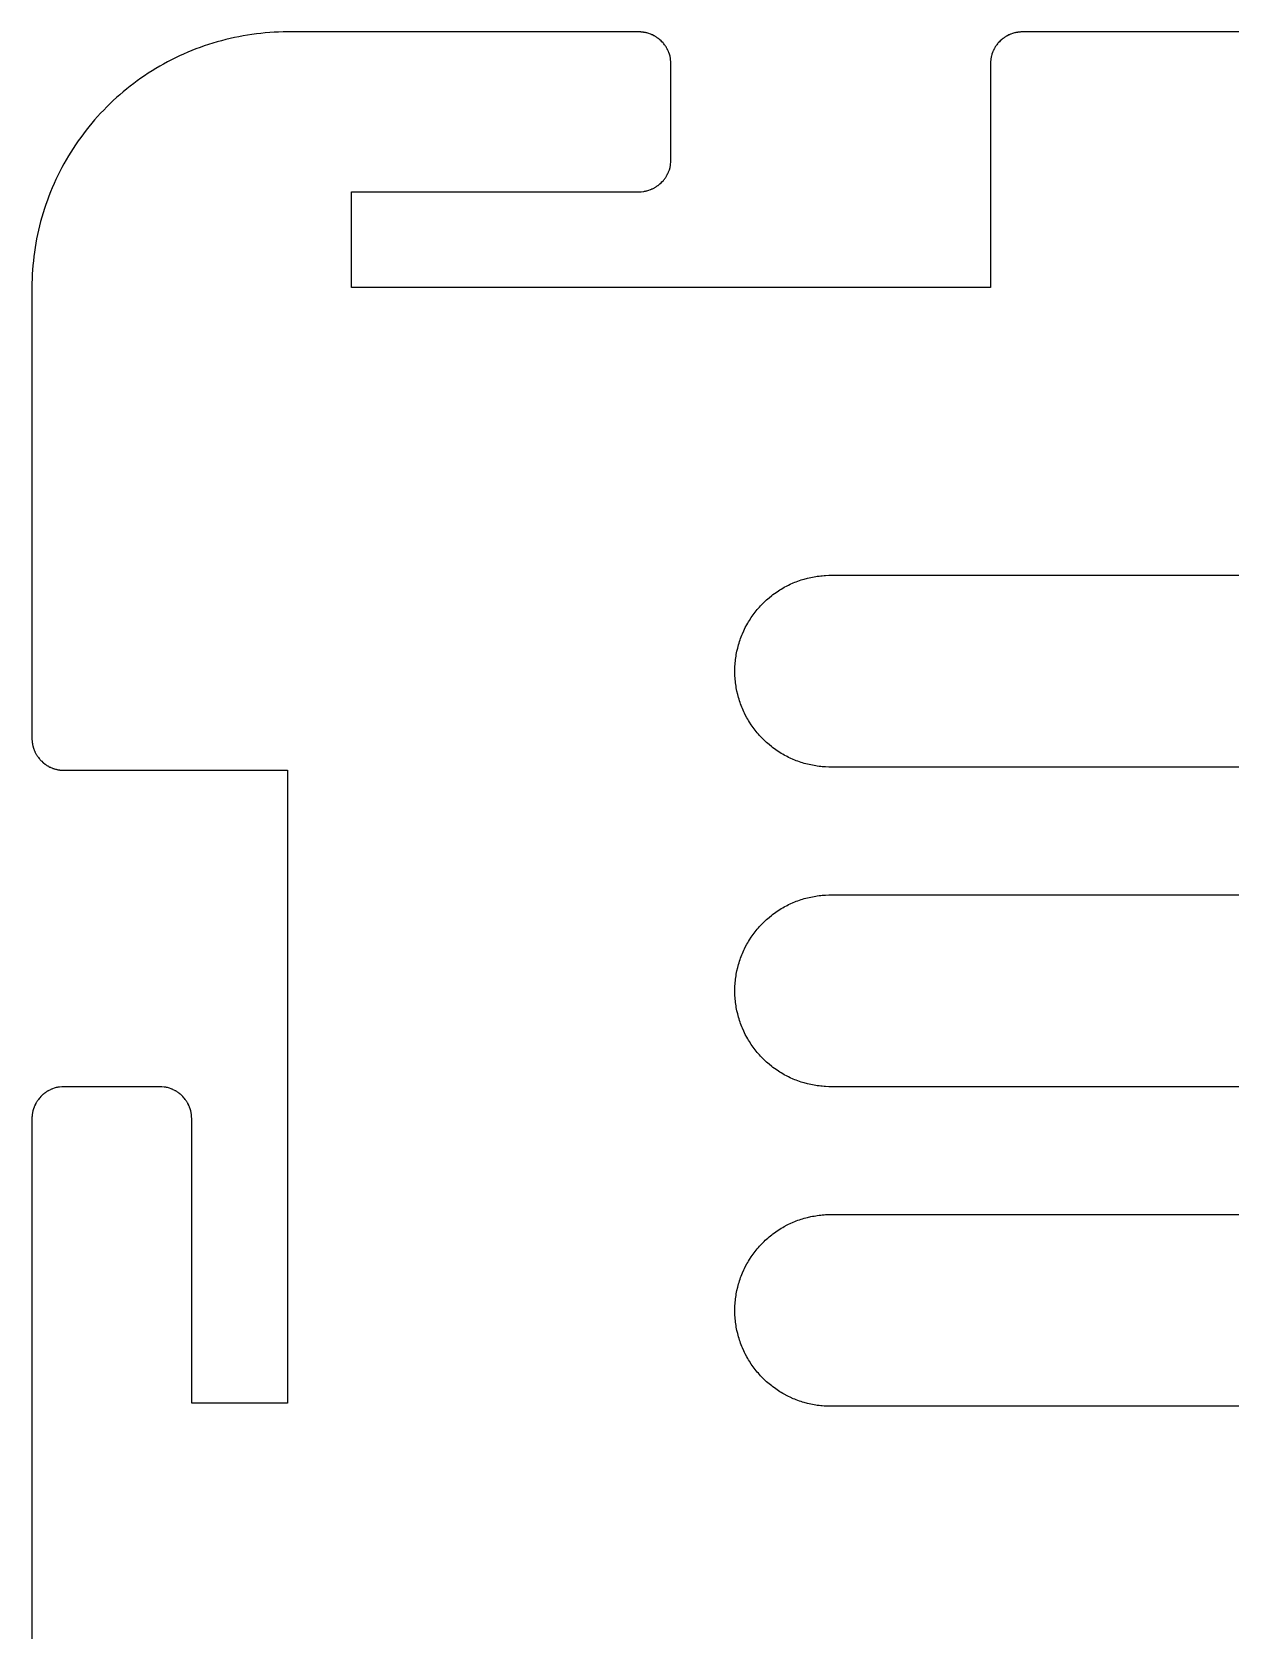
# Model space of a CAD drawing. Header units: metres. Extents: x 0 to 150, y 0 to 100.
# Drawn here: x 0 to 37.5, y 50 to 100 of the extents above; entities that cross this region are included whole.
import ezdxf

# ---------------------------------------------------------------- set-up
doc = ezdxf.new("R2010")
doc.units = ezdxf.units.M

msp = doc.modelspace()

# ---------------------------------------------------------------- linework, layer by layer
for p, q in [((8, 100), (7.86035, 99.999)), ((19.0176, 100), (8, 100)), ((19.0352, 99.999), (19.0176, 100)), ((30.9824, 100), (30.9648, 99.999)), ((130.177, 100), (30.9824, 100)), ((5.26367, 99.5176), (5.13281, 99.4688)), ((5.39551, 99.5645), (5.26367, 99.5176)), ((5.52832, 99.6084), (5.39551, 99.5645)), ((5.66113, 99.6504), (5.52832, 99.6084)), ((5.79492, 99.6904), (5.66113, 99.6504)), ((5.92969, 99.7275), (5.79492, 99.6904)), ((6.06445, 99.7627), (5.92969, 99.7275)), ((6.2002, 99.7949), (6.06445, 99.7627)), ((6.33691, 99.8252), (6.2002, 99.7949)), ((6.47363, 99.8525), (6.33691, 99.8252)), ((6.61035, 99.8789), (6.47363, 99.8525)), ((6.74805, 99.9014), (6.61035, 99.8789)), ((6.88672, 99.9219), (6.74805, 99.9014)), ((7.02539, 99.9404), (6.88672, 99.9219)), ((7.16406, 99.9561), (7.02539, 99.9404)), ((7.30273, 99.9697), (7.16406, 99.9561)), ((7.44238, 99.9805), (7.30273, 99.9697)), ((7.58105, 99.9893), (7.44238, 99.9805)), ((7.7207, 99.9951), (7.58105, 99.9893)), ((7.86035, 99.999), (7.7207, 99.9951)), ((19.0527, 99.999), (19.0352, 99.999)), ((19.0693, 99.998), (19.0527, 99.999)), ((19.1396, 99.9902), (19.0693, 99.998)), ((19.1562, 99.9873), (19.1396, 99.9902)), ((19.1738, 99.9844), (19.1562, 99.9873)), ((19.1904, 99.9814), (19.1738, 99.9844)), ((19.208, 99.9785), (19.1904, 99.9814)), ((19.2246, 99.9746), (19.208, 99.9785)), ((19.2422, 99.9707), (19.2246, 99.9746)), ((19.3086, 99.9512), (19.2422, 99.9707)), ((19.3584, 99.9336), (19.3086, 99.9512)), ((19.375, 99.9268), (19.3584, 99.9336)), ((19.3906, 99.9209), (19.375, 99.9268)), ((19.4062, 99.9131), (19.3906, 99.9209)), ((19.4229, 99.9062), (19.4062, 99.9131)), ((19.4697, 99.8828), (19.4229, 99.9062)), ((19.4844, 99.875), (19.4697, 99.8828)), ((19.5, 99.8662), (19.4844, 99.875)), ((19.5146, 99.8574), (19.5, 99.8662)), ((19.5303, 99.8477), (19.5146, 99.8574)), ((19.5449, 99.8389), (19.5303, 99.8477)), ((19.5596, 99.8291), (19.5449, 99.8389)), ((19.5732, 99.8193), (19.5596, 99.8291)), ((19.5879, 99.8086), (19.5732, 99.8193)), ((19.6016, 99.7988), (19.5879, 99.8086)), ((19.6289, 99.7773), (19.6016, 99.7988)), ((19.6426, 99.7656), (19.6289, 99.7773)), ((19.6562, 99.7549), (19.6426, 99.7656)), ((19.6943, 99.7197), (19.6562, 99.7549)), ((19.7197, 99.6943), (19.6943, 99.7197)), ((19.7549, 99.6562), (19.7197, 99.6943)), ((19.7656, 99.6426), (19.7549, 99.6562)), ((19.7773, 99.6289), (19.7656, 99.6426)), ((19.7988, 99.6016), (19.7773, 99.6289)), ((19.8086, 99.5879), (19.7988, 99.6016)), ((19.8193, 99.5732), (19.8086, 99.5879)), ((19.8291, 99.5596), (19.8193, 99.5732)), ((19.8389, 99.5449), (19.8291, 99.5596)), ((19.8477, 99.5303), (19.8389, 99.5449)), ((19.8574, 99.5146), (19.8477, 99.5303)), ((19.8662, 99.5), (19.8574, 99.5146)), ((19.875, 99.4844), (19.8662, 99.5)), ((30.1338, 99.5), (30.125, 99.4844)), ((30.1426, 99.5146), (30.1338, 99.5)), ((30.1523, 99.5303), (30.1426, 99.5146)), ((30.1611, 99.5449), (30.1523, 99.5303)), ((30.1709, 99.5596), (30.1611, 99.5449)), ((30.1807, 99.5732), (30.1709, 99.5596)), ((30.1914, 99.5879), (30.1807, 99.5732)), ((30.2012, 99.6016), (30.1914, 99.5879)), ((30.2227, 99.6289), (30.2012, 99.6016)), ((30.2344, 99.6426), (30.2227, 99.6289)), ((30.2451, 99.6562), (30.2344, 99.6426)), ((30.2803, 99.6943), (30.2451, 99.6562)), ((30.3057, 99.7197), (30.2803, 99.6943)), ((30.3438, 99.7549), (30.3057, 99.7197)), ((30.3574, 99.7656), (30.3438, 99.7549)), ((30.3711, 99.7773), (30.3574, 99.7656)), ((30.3984, 99.7988), (30.3711, 99.7773)), ((30.4121, 99.8086), (30.3984, 99.7988)), ((30.4268, 99.8193), (30.4121, 99.8086)), ((30.4404, 99.8291), (30.4268, 99.8193)), ((30.4551, 99.8389), (30.4404, 99.8291)), ((30.4697, 99.8477), (30.4551, 99.8389)), ((30.4854, 99.8574), (30.4697, 99.8477)), ((30.5, 99.8662), (30.4854, 99.8574)), ((30.5156, 99.875), (30.5, 99.8662)), ((30.5303, 99.8828), (30.5156, 99.875)), ((30.5771, 99.9062), (30.5303, 99.8828)), ((30.5938, 99.9131), (30.5771, 99.9062)), ((30.6094, 99.9209), (30.5938, 99.9131)), ((30.625, 99.9268), (30.6094, 99.9209)), ((30.6416, 99.9336), (30.625, 99.9268)), ((30.6914, 99.9512), (30.6416, 99.9336)), ((30.7578, 99.9707), (30.6914, 99.9512)), ((30.7754, 99.9746), (30.7578, 99.9707)), ((30.792, 99.9785), (30.7754, 99.9746)), ((30.8096, 99.9814), (30.792, 99.9785)), ((30.8262, 99.9844), (30.8096, 99.9814)), ((30.8438, 99.9873), (30.8262, 99.9844)), ((30.8604, 99.9902), (30.8438, 99.9873)), ((30.9307, 99.998), (30.8604, 99.9902)), ((30.9473, 99.999), (30.9307, 99.998)), ((30.9648, 99.999), (30.9473, 99.999)), ((4.24414, 99.0635), (4.12109, 98.9971)), ((4.36816, 99.1279), (4.24414, 99.0635)), ((4.49316, 99.1904), (4.36816, 99.1279)), ((4.61914, 99.25), (4.49316, 99.1904)), ((4.74609, 99.3086), (4.61914, 99.25)), ((4.87402, 99.3643), (4.74609, 99.3086)), ((5.00293, 99.417), (4.87402, 99.3643)), ((5.13281, 99.4688), (5.00293, 99.417)), ((19.8828, 99.4697), (19.875, 99.4844)), ((19.9062, 99.4229), (19.8828, 99.4697)), ((19.9131, 99.4062), (19.9062, 99.4229)), ((19.9209, 99.3906), (19.9131, 99.4062)), ((19.9268, 99.375), (19.9209, 99.3906)), ((19.9336, 99.3584), (19.9268, 99.375)), ((19.9512, 99.3086), (19.9336, 99.3584)), ((19.9707, 99.2422), (19.9512, 99.3086)), ((19.9746, 99.2246), (19.9707, 99.2422)), ((19.9785, 99.208), (19.9746, 99.2246)), ((19.9814, 99.1904), (19.9785, 99.208)), ((19.9844, 99.1738), (19.9814, 99.1904)), ((19.9873, 99.1562), (19.9844, 99.1738)), ((19.9902, 99.1396), (19.9873, 99.1562)), ((19.998, 99.0693), (19.9902, 99.1396)), ((19.999, 99.0527), (19.998, 99.0693)), ((19.999, 99.0352), (19.999, 99.0527)), ((20, 99.0176), (19.999, 99.0352)), ((20, 95.9824), (20, 99.0176)), ((30.001, 99.0352), (30, 99.0176)), ((30, 99.0176), (30, 92)), ((30.002, 99.0693), (30.001, 99.0527)), ((30.001, 99.0527), (30.001, 99.0352)), ((30.0098, 99.1396), (30.002, 99.0693)), ((30.0127, 99.1562), (30.0098, 99.1396)), ((30.0156, 99.1738), (30.0127, 99.1562)), ((30.0186, 99.1904), (30.0156, 99.1738)), ((30.0215, 99.208), (30.0186, 99.1904)), ((30.0254, 99.2246), (30.0215, 99.208)), ((30.0293, 99.2422), (30.0254, 99.2246)), ((30.0488, 99.3086), (30.0293, 99.2422)), ((30.0664, 99.3584), (30.0488, 99.3086)), ((30.0732, 99.375), (30.0664, 99.3584)), ((30.0791, 99.3906), (30.0732, 99.375)), ((30.0869, 99.4062), (30.0791, 99.3906)), ((30.0938, 99.4229), (30.0869, 99.4062)), ((30.1172, 99.4697), (30.0938, 99.4229)), ((30.125, 99.4844), (30.1172, 99.4697)), ((3.41113, 98.5527), (3.29785, 98.4717)), ((3.52637, 98.6318), (3.41113, 98.5527)), ((3.64258, 98.709), (3.52637, 98.6318)), ((3.76074, 98.7842), (3.64258, 98.709)), ((3.87988, 98.8574), (3.76074, 98.7842)), ((4, 98.9277), (3.87988, 98.8574)), ((4.12109, 98.9971), (4, 98.9277)), ((2.75195, 98.0381), (2.64648, 97.9453)), ((2.85742, 98.1279), (2.75195, 98.0381)), ((2.96582, 98.2168), (2.85742, 98.1279)), ((3.0752, 98.3037), (2.96582, 98.2168)), ((3.18555, 98.3887), (3.0752, 98.3037)), ((3.29785, 98.4717), (3.18555, 98.3887)), ((2.24512, 97.5576), (2.14941, 97.4561)), ((2.34277, 97.6572), (2.24512, 97.5576)), ((2.44238, 97.7549), (2.34277, 97.6572)), ((2.54395, 97.8506), (2.44238, 97.7549)), ((2.64648, 97.9453), (2.54395, 97.8506)), ((1.7832, 97.0342), (1.69629, 96.9248)), ((1.87207, 97.1426), (1.7832, 97.0342)), ((1.96191, 97.248), (1.87207, 97.1426)), ((2.05469, 97.3535), (1.96191, 97.248)), ((2.14941, 97.4561), (2.05469, 97.3535)), ((1.44727, 96.5889), (1.36816, 96.4736)), ((1.52832, 96.7021), (1.44727, 96.5889)), ((1.61133, 96.8145), (1.52832, 96.7021)), ((1.69629, 96.9248), (1.61133, 96.8145)), ((1.07227, 96), (1.00293, 95.8789)), ((1.14258, 96.1201), (1.07227, 96)), ((1.21582, 96.2393), (1.14258, 96.1201)), ((1.29102, 96.3574), (1.21582, 96.2393)), ((1.36816, 96.4736), (1.29102, 96.3574)), ((0.80957, 95.5068), (0.75, 95.3809)), ((0.87207, 95.6318), (0.80957, 95.5068)), ((0.936523, 95.7559), (0.87207, 95.6318)), ((1.00293, 95.8789), (0.936523, 95.7559)), ((19.8574, 95.4854), (19.8662, 95.5)), ((19.8662, 95.5), (19.875, 95.5156)), ((19.875, 95.5156), (19.8828, 95.5303)), ((19.8828, 95.5303), (19.9062, 95.5771)), ((19.9062, 95.5771), (19.9131, 95.5938)), ((19.9131, 95.5938), (19.9209, 95.6094)), ((19.9209, 95.6094), (19.9268, 95.625)), ((19.9268, 95.625), (19.9336, 95.6416)), ((19.9336, 95.6416), (19.9512, 95.6914)), ((19.9512, 95.6914), (19.9707, 95.7578)), ((19.9707, 95.7578), (19.9746, 95.7754)), ((19.9746, 95.7754), (19.9785, 95.792)), ((19.9785, 95.792), (19.9814, 95.8096)), ((19.9814, 95.8096), (19.9844, 95.8262)), ((19.9844, 95.8262), (19.9873, 95.8438)), ((19.9873, 95.8438), (19.9902, 95.8604)), ((19.9902, 95.8604), (19.998, 95.9307)), ((19.998, 95.9307), (19.999, 95.9473)), ((19.999, 95.9648), (20, 95.9824)), ((19.999, 95.9473), (19.999, 95.9648)), ((0.635742, 95.126), (0.583008, 94.9971)), ((0.691406, 95.2539), (0.635742, 95.126)), ((0.75, 95.3809), (0.691406, 95.2539)), ((10, 92), (10, 95)), ((10, 95), (19.0176, 95)), ((19.0176, 95), (19.0352, 95.001)), ((19.0352, 95.001), (19.0527, 95.001)), ((19.0527, 95.001), (19.0693, 95.002)), ((19.0693, 95.002), (19.1396, 95.0098)), ((19.1396, 95.0098), (19.1562, 95.0127)), ((19.1562, 95.0127), (19.1738, 95.0156)), ((19.1738, 95.0156), (19.1904, 95.0186)), ((19.1904, 95.0186), (19.208, 95.0215)), ((19.208, 95.0215), (19.2246, 95.0254)), ((19.2246, 95.0254), (19.2422, 95.0293)), ((19.2422, 95.0293), (19.3086, 95.0488)), ((19.3086, 95.0488), (19.3584, 95.0664)), ((19.3584, 95.0664), (19.375, 95.0732)), ((19.375, 95.0732), (19.3906, 95.0791)), ((19.3906, 95.0791), (19.4062, 95.0869)), ((19.4062, 95.0869), (19.4229, 95.0938)), ((19.4229, 95.0938), (19.4697, 95.1172)), ((19.4697, 95.1172), (19.4844, 95.125)), ((19.4844, 95.125), (19.5, 95.1338)), ((19.5, 95.1338), (19.5146, 95.1426)), ((19.5146, 95.1426), (19.5303, 95.1523)), ((19.5303, 95.1523), (19.5449, 95.1611)), ((19.5449, 95.1611), (19.5596, 95.1709)), ((19.5596, 95.1709), (19.5732, 95.1807)), ((19.5732, 95.1807), (19.5879, 95.1914)), ((19.5879, 95.1914), (19.6016, 95.2012)), ((19.6016, 95.2012), (19.6289, 95.2227)), ((19.6289, 95.2227), (19.6426, 95.2344)), ((19.6426, 95.2344), (19.6562, 95.2451)), ((19.6562, 95.2451), (19.6943, 95.2803)), ((19.6943, 95.2803), (19.7197, 95.3057)), ((19.7197, 95.3057), (19.7549, 95.3438)), ((19.7549, 95.3438), (19.7656, 95.3574)), ((19.7656, 95.3574), (19.7773, 95.3711)), ((19.7773, 95.3711), (19.7988, 95.3984)), ((19.7988, 95.3984), (19.8086, 95.4121)), ((19.8086, 95.4121), (19.8193, 95.4268)), ((19.8193, 95.4268), (19.8291, 95.4404)), ((19.8291, 95.4404), (19.8389, 95.4551)), ((19.8389, 95.4551), (19.8477, 95.4697)), ((19.8477, 95.4697), (19.8574, 95.4854)), ((0.435547, 94.6045), (0.391602, 94.4717)), ((0.482422, 94.7363), (0.435547, 94.6045)), ((0.53125, 94.8672), (0.482422, 94.7363)), ((0.583008, 94.9971), (0.53125, 94.8672)), ((0.272461, 94.0703), (0.237305, 93.9355)), ((0.30957, 94.2051), (0.272461, 94.0703)), ((0.349609, 94.3389), (0.30957, 94.2051)), ((0.391602, 94.4717), (0.349609, 94.3389)), ((0.147461, 93.5264), (0.121094, 93.3896)), ((0.174805, 93.6631), (0.147461, 93.5264)), ((0.205078, 93.7998), (0.174805, 93.6631)), ((0.237305, 93.9355), (0.205078, 93.7998)), ((0.078125, 93.1133), (0.05957, 92.9746)), ((0.098633, 93.252), (0.078125, 93.1133)), ((0.121094, 93.3896), (0.098633, 93.252)), ((0.019531, 92.5576), (0.010742, 92.4189)), ((0.030273, 92.6973), (0.019531, 92.5576)), ((0.043945, 92.8359), (0.030273, 92.6973)), ((0.05957, 92.9746), (0.043945, 92.8359)), ((0.000977, 92.1396), (0, 92)), ((0, 92), (0, 77.8828)), ((0.004883, 92.2793), (0.000977, 92.1396)), ((0.010742, 92.4189), (0.004883, 92.2793)), ((30, 92), (10, 92)), ((24.8428, 82.9961), (24.9473, 83)), ((24.9473, 83), (50.0527, 83)), ((23.3223, 82.4873), (23.4102, 82.5439)), ((23.4102, 82.5439), (23.4551, 82.5713)), ((23.4551, 82.5713), (23.5, 82.5977)), ((23.5, 82.5977), (23.5459, 82.624)), ((23.5459, 82.624), (23.6377, 82.6729)), ((23.6377, 82.6729), (23.6846, 82.6963)), ((23.6846, 82.6963), (23.7324, 82.7188)), ((23.7324, 82.7188), (23.8281, 82.7617)), ((23.8281, 82.7617), (23.876, 82.7812)), ((23.876, 82.7812), (23.9248, 82.8008)), ((23.9248, 82.8008), (23.9736, 82.8193)), ((23.9736, 82.8193), (24.0234, 82.8369)), ((24.0234, 82.8369), (24.0732, 82.8535)), ((24.0732, 82.8535), (24.123, 82.8691)), ((24.123, 82.8691), (24.1729, 82.8838)), ((24.1729, 82.8838), (24.2744, 82.9111)), ((24.2744, 82.9111), (24.376, 82.9346)), ((24.376, 82.9346), (24.4277, 82.9453)), ((24.4277, 82.9453), (24.4795, 82.9541)), ((24.4795, 82.9541), (24.5303, 82.9629)), ((24.5303, 82.9629), (24.582, 82.9707)), ((24.582, 82.9707), (24.6348, 82.9775)), ((24.6348, 82.9775), (24.6865, 82.9834)), ((24.6865, 82.9834), (24.7383, 82.9883)), ((24.7383, 82.9883), (24.791, 82.9932)), ((24.791, 82.9932), (24.8428, 82.9961)), ((22.7363, 81.9678), (22.7705, 82.0078)), ((22.7705, 82.0078), (22.8057, 82.0459)), ((22.8057, 82.0459), (22.8418, 82.084)), ((22.8418, 82.084), (22.916, 82.1582)), ((22.916, 82.1582), (22.9541, 82.1943)), ((22.9541, 82.1943), (22.9922, 82.2295)), ((22.9922, 82.2295), (23.0322, 82.2637)), ((23.0322, 82.2637), (23.0713, 82.2979)), ((23.0713, 82.2979), (23.1533, 82.3643)), ((23.1533, 82.3643), (23.1943, 82.3955)), ((23.1943, 82.3955), (23.2363, 82.4268)), ((23.2363, 82.4268), (23.3223, 82.4873)), ((22.376, 81.4541), (22.4023, 81.5)), ((22.4023, 81.5), (22.4287, 81.5449)), ((22.4287, 81.5449), (22.4561, 81.5898)), ((22.4561, 81.5898), (22.5127, 81.6777)), ((22.5127, 81.6777), (22.5732, 81.7637)), ((22.5732, 81.7637), (22.6045, 81.8057)), ((22.6045, 81.8057), (22.6357, 81.8467)), ((22.6357, 81.8467), (22.7021, 81.9287)), ((22.7021, 81.9287), (22.7363, 81.9678)), ((22.1631, 80.9766), (22.1807, 81.0264)), ((22.1807, 81.0264), (22.1992, 81.0752)), ((22.1992, 81.0752), (22.2188, 81.124)), ((22.2188, 81.124), (22.2383, 81.1719)), ((22.2383, 81.1719), (22.2812, 81.2676)), ((22.2812, 81.2676), (22.3037, 81.3154)), ((22.3037, 81.3154), (22.3271, 81.3623)), ((22.3271, 81.3623), (22.376, 81.4541)), ((22.0371, 80.4697), (22.0459, 80.5205)), ((22.0459, 80.5205), (22.0547, 80.5723)), ((22.0547, 80.5723), (22.0654, 80.624)), ((22.0654, 80.624), (22.0889, 80.7256)), ((22.0889, 80.7256), (22.1162, 80.8271)), ((22.1162, 80.8271), (22.1309, 80.877)), ((22.1309, 80.877), (22.1465, 80.9268)), ((22.1465, 80.9268), (22.1631, 80.9766)), ((22, 80.0527), (22.0039, 80.1572)), ((22, 79.9473), (22, 80.0527)), ((22.0039, 80.1572), (22.0068, 80.209)), ((22.0068, 80.209), (22.0117, 80.2617)), ((22.0117, 80.2617), (22.0166, 80.3135)), ((22.0166, 80.3135), (22.0225, 80.3652)), ((22.0225, 80.3652), (22.0293, 80.418)), ((22.0293, 80.418), (22.0371, 80.4697)), ((22.0039, 79.8428), (22, 79.9473)), ((22.0068, 79.791), (22.0039, 79.8428)), ((22.0117, 79.7383), (22.0068, 79.791)), ((22.0166, 79.6865), (22.0117, 79.7383)), ((22.0225, 79.6348), (22.0166, 79.6865)), ((22.0293, 79.582), (22.0225, 79.6348)), ((22.0371, 79.5303), (22.0293, 79.582)), ((22.0459, 79.4795), (22.0371, 79.5303)), ((22.0547, 79.4277), (22.0459, 79.4795)), ((22.0654, 79.376), (22.0547, 79.4277)), ((22.0889, 79.2744), (22.0654, 79.376)), ((22.1162, 79.1729), (22.0889, 79.2744)), ((22.1309, 79.123), (22.1162, 79.1729)), ((22.1465, 79.0732), (22.1309, 79.123)), ((22.1631, 79.0234), (22.1465, 79.0732)), ((22.1807, 78.9736), (22.1631, 79.0234)), ((22.1992, 78.9248), (22.1807, 78.9736)), ((22.2188, 78.876), (22.1992, 78.9248)), ((22.2383, 78.8281), (22.2188, 78.876)), ((22.2812, 78.7324), (22.2383, 78.8281)), ((22.3037, 78.6846), (22.2812, 78.7324)), ((22.3271, 78.6377), (22.3037, 78.6846)), ((22.376, 78.5459), (22.3271, 78.6377)), ((22.4023, 78.5), (22.376, 78.5459)), ((22.4287, 78.4551), (22.4023, 78.5)), ((22.4561, 78.4102), (22.4287, 78.4551)), ((22.5127, 78.3223), (22.4561, 78.4102)), ((22.5732, 78.2363), (22.5127, 78.3223)), ((22.6045, 78.1943), (22.5732, 78.2363)), ((22.6357, 78.1533), (22.6045, 78.1943)), ((22.7021, 78.0713), (22.6357, 78.1533)), ((22.7363, 78.0322), (22.7021, 78.0713)), ((22.7705, 77.9922), (22.7363, 78.0322)), ((0, 77.8828), (0.000977, 77.8652)), ((0.000977, 77.8652), (0.000977, 77.8477)), ((0.000977, 77.8477), (0.001953, 77.8301)), ((0.001953, 77.8301), (0.003906, 77.8125)), ((0.003906, 77.8125), (0.005859, 77.7959)), ((0.005859, 77.7959), (0.009766, 77.7607)), ((0.009766, 77.7607), (0.012695, 77.7432)), ((0.012695, 77.7432), (0.015625, 77.7266)), ((0.015625, 77.7266), (0.018555, 77.709)), ((0.018555, 77.709), (0.021484, 77.6924)), ((0.021484, 77.6924), (0.025391, 77.6748)), ((0.025391, 77.6748), (0.029297, 77.6582)), ((0.029297, 77.6582), (0.03418, 77.6416)), ((0.03418, 77.6416), (0.039062, 77.624)), ((0.039062, 77.624), (0.048828, 77.5908)), ((0.048828, 77.5908), (0.060547, 77.5576)), ((0.060547, 77.5576), (0.066406, 77.542)), ((0.066406, 77.542), (0.073242, 77.5254)), ((0.073242, 77.5254), (0.079102, 77.5088)), ((0.079102, 77.5088), (0.086914, 77.4932)), ((22.8057, 77.9541), (22.7705, 77.9922)), ((22.8418, 77.916), (22.8057, 77.9541)), ((22.916, 77.8418), (22.8418, 77.916)), ((22.9541, 77.8057), (22.916, 77.8418)), ((22.9922, 77.7705), (22.9541, 77.8057)), ((23.0322, 77.7363), (22.9922, 77.7705)), ((23.0713, 77.7021), (23.0322, 77.7363)), ((23.1533, 77.6357), (23.0713, 77.7021)), ((23.1943, 77.6045), (23.1533, 77.6357)), ((23.2363, 77.5732), (23.1943, 77.6045)), ((23.3223, 77.5127), (23.2363, 77.5732)), ((23.4102, 77.4561), (23.3223, 77.5127)), ((0.086914, 77.4932), (0.09375, 77.4775)), ((0.09375, 77.4775), (0.125, 77.415)), ((0.125, 77.415), (0.133789, 77.4004)), ((0.133789, 77.4004), (0.142578, 77.3848)), ((0.142578, 77.3848), (0.152344, 77.3701)), ((0.152344, 77.3701), (0.161133, 77.3555)), ((0.161133, 77.3555), (0.180664, 77.3262)), ((0.180664, 77.3262), (0.191406, 77.3125)), ((0.191406, 77.3125), (0.201172, 77.2979)), ((0.201172, 77.2979), (0.222656, 77.2705)), ((0.222656, 77.2705), (0.234375, 77.2568)), ((0.234375, 77.2568), (0.245117, 77.2441)), ((0.245117, 77.2441), (0.256836, 77.2305)), ((0.256836, 77.2305), (0.280273, 77.2051)), ((0.280273, 77.2051), (0.292969, 77.1934)), ((0.292969, 77.1934), (0.305664, 77.1807)), ((0.305664, 77.1807), (0.34375, 77.1455)), ((0.34375, 77.1455), (0.357422, 77.1338)), ((0.357422, 77.1338), (0.412109, 77.0908)), ((0.412109, 77.0908), (0.426758, 77.0811)), ((0.426758, 77.0811), (0.44043, 77.0713)), ((0.44043, 77.0713), (0.469727, 77.0518)), ((0.469727, 77.0518), (0.485352, 77.043)), ((0.485352, 77.043), (0.5, 77.0342)), ((0.5, 77.0342), (0.515625, 77.0254)), ((0.515625, 77.0254), (0.530273, 77.0166)), ((0.530273, 77.0166), (0.561523, 77.001)), ((0.561523, 77.001), (0.577148, 76.9941)), ((23.4551, 77.4287), (23.4102, 77.4561)), ((23.5, 77.4023), (23.4551, 77.4287)), ((23.5459, 77.376), (23.5, 77.4023)), ((23.6377, 77.3271), (23.5459, 77.376)), ((23.6846, 77.3037), (23.6377, 77.3271)), ((23.7324, 77.2812), (23.6846, 77.3037)), ((23.8281, 77.2383), (23.7324, 77.2812)), ((23.876, 77.2188), (23.8281, 77.2383)), ((23.9248, 77.1992), (23.876, 77.2188)), ((23.9736, 77.1807), (23.9248, 77.1992)), ((24.0234, 77.1631), (23.9736, 77.1807)), ((24.0732, 77.1465), (24.0234, 77.1631)), ((24.123, 77.1309), (24.0732, 77.1465)), ((24.1729, 77.1162), (24.123, 77.1309)), ((24.2744, 77.0889), (24.1729, 77.1162)), ((24.376, 77.0654), (24.2744, 77.0889)), ((24.4277, 77.0547), (24.376, 77.0654)), ((24.4795, 77.0459), (24.4277, 77.0547)), ((24.5303, 77.0371), (24.4795, 77.0459)), ((24.582, 77.0293), (24.5303, 77.0371)), ((24.6348, 77.0225), (24.582, 77.0293)), ((24.6865, 77.0166), (24.6348, 77.0225)), ((24.7383, 77.0117), (24.6865, 77.0166)), ((24.791, 77.0068), (24.7383, 77.0117)), ((24.8428, 77.0039), (24.791, 77.0068)), ((24.9473, 77), (24.8428, 77.0039)), ((50.0527, 77), (24.9473, 77)), ((0.577148, 76.9941), (0.59375, 76.9863)), ((0.59375, 76.9863), (0.625, 76.9727)), ((0.625, 76.9727), (0.641602, 76.9668)), ((0.641602, 76.9668), (0.658203, 76.96)), ((0.658203, 76.96), (0.674805, 76.9541)), ((0.674805, 76.9541), (0.691406, 76.9492)), ((0.691406, 76.9492), (0.708008, 76.9434)), ((0.708008, 76.9434), (0.741211, 76.9336)), ((0.741211, 76.9336), (0.757812, 76.9297)), ((0.757812, 76.9297), (0.775391, 76.9258)), ((0.775391, 76.9258), (0.791992, 76.9219)), ((0.791992, 76.9219), (0.80957, 76.918)), ((0.80957, 76.918), (0.826172, 76.915)), ((0.826172, 76.915), (0.84375, 76.9121)), ((0.84375, 76.9121), (0.860352, 76.9102)), ((0.860352, 76.9102), (0.87793, 76.9072)), ((0.87793, 76.9072), (0.913086, 76.9033)), ((0.913086, 76.9033), (0.930664, 76.9023)), ((0.930664, 76.9023), (0.947266, 76.9014)), ((0.947266, 76.9014), (0.964844, 76.9004)), ((0.964844, 76.9004), (8, 76.9004)), ((8, 76.9004), (8, 57.0996)), ((24.8428, 72.9961), (24.9473, 73)), ((24.9473, 73), (50.0527, 73)), ((23.3223, 72.4873), (23.4102, 72.5439)), ((23.4102, 72.5439), (23.4551, 72.5713)), ((23.4551, 72.5713), (23.5, 72.5977)), ((23.5, 72.5977), (23.5459, 72.624)), ((23.5459, 72.624), (23.6377, 72.6729)), ((23.6377, 72.6729), (23.6846, 72.6963)), ((23.6846, 72.6963), (23.7324, 72.7188)), ((23.7324, 72.7188), (23.8281, 72.7617)), ((23.8281, 72.7617), (23.876, 72.7812)), ((23.876, 72.7812), (23.9248, 72.8008)), ((23.9248, 72.8008), (23.9736, 72.8193)), ((23.9736, 72.8193), (24.0234, 72.8369)), ((24.0234, 72.8369), (24.0732, 72.8535)), ((24.0732, 72.8535), (24.123, 72.8691)), ((24.123, 72.8691), (24.1729, 72.8838)), ((24.1729, 72.8838), (24.2744, 72.9111)), ((24.2744, 72.9111), (24.376, 72.9346)), ((24.376, 72.9346), (24.4277, 72.9453)), ((24.4277, 72.9453), (24.4795, 72.9541)), ((24.4795, 72.9541), (24.5303, 72.9629)), ((24.5303, 72.9629), (24.582, 72.9707)), ((24.582, 72.9707), (24.6348, 72.9775)), ((24.6348, 72.9775), (24.6865, 72.9834)), ((24.6865, 72.9834), (24.7383, 72.9883)), ((24.7383, 72.9883), (24.791, 72.9932)), ((24.791, 72.9932), (24.8428, 72.9961)), ((22.7363, 71.9678), (22.7705, 72.0078)), ((22.7705, 72.0078), (22.8057, 72.0459)), ((22.8057, 72.0459), (22.8418, 72.084)), ((22.8418, 72.084), (22.916, 72.1582)), ((22.916, 72.1582), (22.9541, 72.1943)), ((22.9541, 72.1943), (22.9922, 72.2295)), ((22.9922, 72.2295), (23.0322, 72.2637)), ((23.0322, 72.2637), (23.0713, 72.2979)), ((23.0713, 72.2979), (23.1533, 72.3643)), ((23.1533, 72.3643), (23.1943, 72.3955)), ((23.1943, 72.3955), (23.2363, 72.4268)), ((23.2363, 72.4268), (23.3223, 72.4873)), ((22.376, 71.4541), (22.4023, 71.5)), ((22.4023, 71.5), (22.4287, 71.5449)), ((22.4287, 71.5449), (22.4561, 71.5898)), ((22.4561, 71.5898), (22.5127, 71.6777)), ((22.5127, 71.6777), (22.5732, 71.7637)), ((22.5732, 71.7637), (22.6045, 71.8057)), ((22.6045, 71.8057), (22.6357, 71.8467)), ((22.6357, 71.8467), (22.7021, 71.9287)), ((22.7021, 71.9287), (22.7363, 71.9678)), ((22.1631, 70.9766), (22.1807, 71.0264)), ((22.1807, 71.0264), (22.1992, 71.0752)), ((22.1992, 71.0752), (22.2188, 71.124)), ((22.2188, 71.124), (22.2383, 71.1719)), ((22.2383, 71.1719), (22.2812, 71.2676)), ((22.2812, 71.2676), (22.3037, 71.3154)), ((22.3037, 71.3154), (22.3271, 71.3623)), ((22.3271, 71.3623), (22.376, 71.4541)), ((22.0371, 70.4697), (22.0459, 70.5205)), ((22.0459, 70.5205), (22.0547, 70.5723)), ((22.0547, 70.5723), (22.0654, 70.624)), ((22.0654, 70.624), (22.0889, 70.7256)), ((22.0889, 70.7256), (22.1162, 70.8271)), ((22.1162, 70.8271), (22.1309, 70.877)), ((22.1309, 70.877), (22.1465, 70.9268)), ((22.1465, 70.9268), (22.1631, 70.9766)), ((22, 70.0527), (22.0039, 70.1572)), ((22, 69.9473), (22, 70.0527)), ((22.0039, 70.1572), (22.0068, 70.209)), ((22.0068, 70.209), (22.0117, 70.2617)), ((22.0117, 70.2617), (22.0166, 70.3135)), ((22.0166, 70.3135), (22.0225, 70.3652)), ((22.0225, 70.3652), (22.0293, 70.418)), ((22.0293, 70.418), (22.0371, 70.4697)), ((22.0039, 69.8428), (22, 69.9473)), ((22.0068, 69.791), (22.0039, 69.8428)), ((22.0117, 69.7383), (22.0068, 69.791)), ((22.0166, 69.6865), (22.0117, 69.7383)), ((22.0225, 69.6348), (22.0166, 69.6865)), ((22.0293, 69.582), (22.0225, 69.6348)), ((22.0371, 69.5303), (22.0293, 69.582)), ((22.0459, 69.4795), (22.0371, 69.5303)), ((22.0547, 69.4277), (22.0459, 69.4795)), ((22.0654, 69.376), (22.0547, 69.4277)), ((22.0889, 69.2744), (22.0654, 69.376)), ((22.1162, 69.1729), (22.0889, 69.2744)), ((22.1309, 69.123), (22.1162, 69.1729)), ((22.1465, 69.0732), (22.1309, 69.123)), ((22.1631, 69.0234), (22.1465, 69.0732)), ((22.1807, 68.9736), (22.1631, 69.0234)), ((22.1992, 68.9248), (22.1807, 68.9736)), ((22.2188, 68.876), (22.1992, 68.9248)), ((22.2383, 68.8281), (22.2188, 68.876)), ((22.2812, 68.7324), (22.2383, 68.8281)), ((22.3037, 68.6846), (22.2812, 68.7324)), ((22.3271, 68.6377), (22.3037, 68.6846)), ((22.376, 68.5459), (22.3271, 68.6377)), ((22.4023, 68.5), (22.376, 68.5459)), ((22.4287, 68.4551), (22.4023, 68.5)), ((22.4561, 68.4102), (22.4287, 68.4551)), ((22.5127, 68.3223), (22.4561, 68.4102)), ((22.5732, 68.2363), (22.5127, 68.3223)), ((22.6045, 68.1943), (22.5732, 68.2363)), ((22.6357, 68.1533), (22.6045, 68.1943)), ((22.7021, 68.0713), (22.6357, 68.1533)), ((22.7363, 68.0322), (22.7021, 68.0713)), ((22.7705, 67.9922), (22.7363, 68.0322)), ((22.8057, 67.9541), (22.7705, 67.9922)), ((22.8418, 67.916), (22.8057, 67.9541)), ((22.916, 67.8418), (22.8418, 67.916)), ((22.9541, 67.8057), (22.916, 67.8418)), ((22.9922, 67.7705), (22.9541, 67.8057)), ((23.0322, 67.7363), (22.9922, 67.7705)), ((23.0713, 67.7021), (23.0322, 67.7363)), ((23.1533, 67.6357), (23.0713, 67.7021)), ((23.1943, 67.6045), (23.1533, 67.6357)), ((23.2363, 67.5732), (23.1943, 67.6045)), ((23.3223, 67.5127), (23.2363, 67.5732)), ((23.4102, 67.4561), (23.3223, 67.5127)), ((0.982422, 67), (0.964844, 66.999)), ((4.01758, 67), (0.982422, 67)), ((4.03516, 66.999), (4.01758, 67)), ((23.4551, 67.4287), (23.4102, 67.4561)), ((23.5, 67.4023), (23.4551, 67.4287)), ((23.5459, 67.376), (23.5, 67.4023)), ((23.6377, 67.3271), (23.5459, 67.376)), ((23.6846, 67.3037), (23.6377, 67.3271)), ((23.7324, 67.2812), (23.6846, 67.3037)), ((23.8281, 67.2383), (23.7324, 67.2812)), ((23.876, 67.2188), (23.8281, 67.2383)), ((23.9248, 67.1992), (23.876, 67.2188)), ((23.9736, 67.1807), (23.9248, 67.1992)), ((24.0234, 67.1631), (23.9736, 67.1807)), ((24.0732, 67.1465), (24.0234, 67.1631)), ((24.123, 67.1309), (24.0732, 67.1465)), ((24.1729, 67.1162), (24.123, 67.1309)), ((24.2744, 67.0889), (24.1729, 67.1162)), ((24.376, 67.0654), (24.2744, 67.0889)), ((24.4277, 67.0547), (24.376, 67.0654)), ((24.4795, 67.0459), (24.4277, 67.0547)), ((24.5303, 67.0371), (24.4795, 67.0459)), ((24.582, 67.0293), (24.5303, 67.0371)), ((24.6348, 67.0225), (24.582, 67.0293)), ((24.6865, 67.0166), (24.6348, 67.0225)), ((24.7383, 67.0117), (24.6865, 67.0166)), ((24.791, 67.0068), (24.7383, 67.0117)), ((24.8428, 67.0039), (24.791, 67.0068)), ((24.9473, 67), (24.8428, 67.0039)), ((50.0527, 67), (24.9473, 67)), ((0.133789, 66.5), (0.125, 66.4844)), ((0.142578, 66.5146), (0.133789, 66.5)), ((0.152344, 66.5303), (0.142578, 66.5146)), ((0.161133, 66.5449), (0.152344, 66.5303)), ((0.170898, 66.5596), (0.161133, 66.5449)), ((0.180664, 66.5732), (0.170898, 66.5596)), ((0.191406, 66.5879), (0.180664, 66.5732)), ((0.201172, 66.6016), (0.191406, 66.5879)), ((0.222656, 66.6289), (0.201172, 66.6016)), ((0.234375, 66.6426), (0.222656, 66.6289)), ((0.245117, 66.6562), (0.234375, 66.6426)), ((0.280273, 66.6943), (0.245117, 66.6562)), ((0.305664, 66.7197), (0.280273, 66.6943)), ((0.34375, 66.7549), (0.305664, 66.7197)), ((0.357422, 66.7656), (0.34375, 66.7549)), ((0.371094, 66.7773), (0.357422, 66.7656)), ((0.398438, 66.7988), (0.371094, 66.7773)), ((0.412109, 66.8086), (0.398438, 66.7988)), ((0.426758, 66.8193), (0.412109, 66.8086)), ((0.44043, 66.8291), (0.426758, 66.8193)), ((0.455078, 66.8389), (0.44043, 66.8291)), ((0.469727, 66.8477), (0.455078, 66.8389)), ((0.485352, 66.8574), (0.469727, 66.8477)), ((0.5, 66.8662), (0.485352, 66.8574)), ((0.515625, 66.875), (0.5, 66.8662)), ((0.530273, 66.8828), (0.515625, 66.875)), ((0.577148, 66.9062), (0.530273, 66.8828)), ((0.59375, 66.9131), (0.577148, 66.9062)), ((0.609375, 66.9209), (0.59375, 66.9131)), ((0.625, 66.9268), (0.609375, 66.9209)), ((0.641602, 66.9336), (0.625, 66.9268)), ((0.691406, 66.9512), (0.641602, 66.9336)), ((0.757812, 66.9707), (0.691406, 66.9512)), ((0.775391, 66.9746), (0.757812, 66.9707)), ((0.791992, 66.9785), (0.775391, 66.9746)), ((0.80957, 66.9814), (0.791992, 66.9785)), ((0.826172, 66.9844), (0.80957, 66.9814)), ((0.84375, 66.9873), (0.826172, 66.9844)), ((0.860352, 66.9902), (0.84375, 66.9873)), ((0.930664, 66.998), (0.860352, 66.9902)), ((0.947266, 66.999), (0.930664, 66.998)), ((0.964844, 66.999), (0.947266, 66.999)), ((4.05273, 66.999), (4.03516, 66.999)), ((4.06934, 66.998), (4.05273, 66.999)), ((4.13965, 66.9902), (4.06934, 66.998)), ((4.15625, 66.9873), (4.13965, 66.9902)), ((4.17383, 66.9844), (4.15625, 66.9873)), ((4.19043, 66.9814), (4.17383, 66.9844)), ((4.20801, 66.9785), (4.19043, 66.9814)), ((4.22461, 66.9746), (4.20801, 66.9785)), ((4.24219, 66.9707), (4.22461, 66.9746)), ((4.30859, 66.9512), (4.24219, 66.9707)), ((4.3584, 66.9336), (4.30859, 66.9512)), ((4.375, 66.9268), (4.3584, 66.9336)), ((4.39062, 66.9209), (4.375, 66.9268)), ((4.40625, 66.9131), (4.39062, 66.9209)), ((4.42285, 66.9062), (4.40625, 66.9131)), ((4.46973, 66.8828), (4.42285, 66.9062)), ((4.48438, 66.875), (4.46973, 66.8828)), ((4.5, 66.8662), (4.48438, 66.875)), ((4.51465, 66.8574), (4.5, 66.8662)), ((4.53027, 66.8477), (4.51465, 66.8574)), ((4.54492, 66.8389), (4.53027, 66.8477)), ((4.55957, 66.8291), (4.54492, 66.8389)), ((4.57324, 66.8193), (4.55957, 66.8291)), ((4.58789, 66.8086), (4.57324, 66.8193)), ((4.60156, 66.7988), (4.58789, 66.8086)), ((4.62891, 66.7773), (4.60156, 66.7988)), ((4.64258, 66.7656), (4.62891, 66.7773)), ((4.65625, 66.7549), (4.64258, 66.7656)), ((4.69434, 66.7197), (4.65625, 66.7549)), ((4.71973, 66.6943), (4.69434, 66.7197)), ((4.75488, 66.6562), (4.71973, 66.6943)), ((4.76562, 66.6426), (4.75488, 66.6562)), ((4.77734, 66.6289), (4.76562, 66.6426)), ((4.79883, 66.6016), (4.77734, 66.6289)), ((4.80859, 66.5879), (4.79883, 66.6016)), ((4.81934, 66.5732), (4.80859, 66.5879)), ((4.8291, 66.5596), (4.81934, 66.5732)), ((4.83887, 66.5449), (4.8291, 66.5596)), ((4.84766, 66.5303), (4.83887, 66.5449)), ((4.85742, 66.5146), (4.84766, 66.5303)), ((4.86621, 66.5), (4.85742, 66.5146)), ((4.875, 66.4844), (4.86621, 66.5)), ((0.000977, 66.0352), (0, 66.0176)), ((0, 66.0176), (0, 31.9824)), ((0.001953, 66.0693), (0.000977, 66.0527)), ((0.000977, 66.0527), (0.000977, 66.0352)), ((0.009766, 66.1396), (0.001953, 66.0693)), ((0.012695, 66.1562), (0.009766, 66.1396)), ((0.015625, 66.1738), (0.012695, 66.1562)), ((0.018555, 66.1904), (0.015625, 66.1738)), ((0.021484, 66.208), (0.018555, 66.1904)), ((0.025391, 66.2246), (0.021484, 66.208)), ((0.029297, 66.2422), (0.025391, 66.2246)), ((0.048828, 66.3086), (0.029297, 66.2422)), ((0.066406, 66.3584), (0.048828, 66.3086)), ((0.073242, 66.375), (0.066406, 66.3584)), ((0.079102, 66.3906), (0.073242, 66.375)), ((0.086914, 66.4062), (0.079102, 66.3906)), ((0.09375, 66.4229), (0.086914, 66.4062)), ((0.117188, 66.4697), (0.09375, 66.4229)), ((0.125, 66.4844), (0.117188, 66.4697)), ((4.88281, 66.4697), (4.875, 66.4844)), ((4.90625, 66.4229), (4.88281, 66.4697)), ((4.91309, 66.4062), (4.90625, 66.4229)), ((4.9209, 66.3906), (4.91309, 66.4062)), ((4.92676, 66.375), (4.9209, 66.3906)), ((4.93359, 66.3584), (4.92676, 66.375)), ((4.95117, 66.3086), (4.93359, 66.3584)), ((4.9707, 66.2422), (4.95117, 66.3086)), ((4.97461, 66.2246), (4.9707, 66.2422)), ((4.97852, 66.208), (4.97461, 66.2246)), ((4.98145, 66.1904), (4.97852, 66.208)), ((4.98438, 66.1738), (4.98145, 66.1904)), ((4.9873, 66.1562), (4.98438, 66.1738)), ((4.99023, 66.1396), (4.9873, 66.1562)), ((4.99805, 66.0693), (4.99023, 66.1396)), ((4.99902, 66.0527), (4.99805, 66.0693)), ((4.99902, 66.0352), (4.99902, 66.0527)), ((5, 66.0176), (4.99902, 66.0352)), ((5, 57.0996), (5, 66.0176)), ((24.8428, 62.9961), (24.9473, 63)), ((24.9473, 63), (50.0527, 63)), ((23.3223, 62.4873), (23.4102, 62.5439)), ((23.4102, 62.5439), (23.4551, 62.5713)), ((23.4551, 62.5713), (23.5, 62.5977)), ((23.5, 62.5977), (23.5459, 62.624)), ((23.5459, 62.624), (23.6377, 62.6729)), ((23.6377, 62.6729), (23.6846, 62.6963)), ((23.6846, 62.6963), (23.7324, 62.7188)), ((23.7324, 62.7188), (23.8281, 62.7617)), ((23.8281, 62.7617), (23.876, 62.7812)), ((23.876, 62.7812), (23.9248, 62.8008)), ((23.9248, 62.8008), (23.9736, 62.8193)), ((23.9736, 62.8193), (24.0234, 62.8369)), ((24.0234, 62.8369), (24.0732, 62.8535)), ((24.0732, 62.8535), (24.123, 62.8691)), ((24.123, 62.8691), (24.1729, 62.8838)), ((24.1729, 62.8838), (24.2744, 62.9111)), ((24.2744, 62.9111), (24.376, 62.9346)), ((24.376, 62.9346), (24.4277, 62.9453)), ((24.4277, 62.9453), (24.4795, 62.9541)), ((24.4795, 62.9541), (24.5303, 62.9629)), ((24.5303, 62.9629), (24.582, 62.9707)), ((24.582, 62.9707), (24.6348, 62.9775)), ((24.6348, 62.9775), (24.6865, 62.9834)), ((24.6865, 62.9834), (24.7383, 62.9883)), ((24.7383, 62.9883), (24.791, 62.9932)), ((24.791, 62.9932), (24.8428, 62.9961)), ((22.7363, 61.9678), (22.7705, 62.0078)), ((22.7705, 62.0078), (22.8057, 62.0459)), ((22.8057, 62.0459), (22.8418, 62.084)), ((22.8418, 62.084), (22.916, 62.1582)), ((22.916, 62.1582), (22.9541, 62.1943)), ((22.9541, 62.1943), (22.9922, 62.2295)), ((22.9922, 62.2295), (23.0322, 62.2637)), ((23.0322, 62.2637), (23.0713, 62.2979)), ((23.0713, 62.2979), (23.1533, 62.3643)), ((23.1533, 62.3643), (23.1943, 62.3955)), ((23.1943, 62.3955), (23.2363, 62.4268)), ((23.2363, 62.4268), (23.3223, 62.4873)), ((22.376, 61.4541), (22.4023, 61.5)), ((22.4023, 61.5), (22.4287, 61.5449)), ((22.4287, 61.5449), (22.4561, 61.5898)), ((22.4561, 61.5898), (22.5127, 61.6777)), ((22.5127, 61.6777), (22.5732, 61.7637)), ((22.5732, 61.7637), (22.6045, 61.8057)), ((22.6045, 61.8057), (22.6357, 61.8467)), ((22.6357, 61.8467), (22.7021, 61.9287)), ((22.7021, 61.9287), (22.7363, 61.9678)), ((22.1631, 60.9766), (22.1807, 61.0264)), ((22.1807, 61.0264), (22.1992, 61.0752)), ((22.1992, 61.0752), (22.2188, 61.124)), ((22.2188, 61.124), (22.2383, 61.1719)), ((22.2383, 61.1719), (22.2812, 61.2676)), ((22.2812, 61.2676), (22.3037, 61.3154)), ((22.3037, 61.3154), (22.3271, 61.3623)), ((22.3271, 61.3623), (22.376, 61.4541)), ((22.0371, 60.4697), (22.0459, 60.5205)), ((22.0459, 60.5205), (22.0547, 60.5723)), ((22.0547, 60.5723), (22.0654, 60.624)), ((22.0654, 60.624), (22.0889, 60.7256)), ((22.0889, 60.7256), (22.1162, 60.8271)), ((22.1162, 60.8271), (22.1309, 60.877)), ((22.1309, 60.877), (22.1465, 60.9268)), ((22.1465, 60.9268), (22.1631, 60.9766)), ((22, 60.0527), (22.0039, 60.1572)), ((22, 59.9473), (22, 60.0527)), ((22.0039, 60.1572), (22.0068, 60.209)), ((22.0068, 60.209), (22.0117, 60.2617)), ((22.0117, 60.2617), (22.0166, 60.3135)), ((22.0166, 60.3135), (22.0225, 60.3652)), ((22.0225, 60.3652), (22.0293, 60.418)), ((22.0293, 60.418), (22.0371, 60.4697)), ((22.0039, 59.8428), (22, 59.9473)), ((22.0068, 59.791), (22.0039, 59.8428)), ((22.0117, 59.7383), (22.0068, 59.791)), ((22.0166, 59.6865), (22.0117, 59.7383)), ((22.0225, 59.6348), (22.0166, 59.6865)), ((22.0293, 59.582), (22.0225, 59.6348)), ((22.0371, 59.5303), (22.0293, 59.582)), ((22.0459, 59.4795), (22.0371, 59.5303)), ((22.0547, 59.4277), (22.0459, 59.4795)), ((22.0654, 59.376), (22.0547, 59.4277)), ((22.0889, 59.2744), (22.0654, 59.376)), ((22.1162, 59.1729), (22.0889, 59.2744)), ((22.1309, 59.123), (22.1162, 59.1729)), ((22.1465, 59.0732), (22.1309, 59.123)), ((22.1631, 59.0234), (22.1465, 59.0732)), ((22.1807, 58.9736), (22.1631, 59.0234)), ((22.1992, 58.9248), (22.1807, 58.9736)), ((22.2188, 58.876), (22.1992, 58.9248)), ((22.2383, 58.8281), (22.2188, 58.876)), ((22.2812, 58.7324), (22.2383, 58.8281)), ((22.3037, 58.6846), (22.2812, 58.7324)), ((22.3271, 58.6377), (22.3037, 58.6846)), ((22.376, 58.5459), (22.3271, 58.6377)), ((22.4023, 58.5), (22.376, 58.5459)), ((22.4287, 58.4551), (22.4023, 58.5)), ((22.4561, 58.4102), (22.4287, 58.4551)), ((22.5127, 58.3223), (22.4561, 58.4102)), ((22.5732, 58.2363), (22.5127, 58.3223)), ((22.6045, 58.1943), (22.5732, 58.2363)), ((22.6357, 58.1533), (22.6045, 58.1943)), ((22.7021, 58.0713), (22.6357, 58.1533)), ((22.7363, 58.0322), (22.7021, 58.0713)), ((22.7705, 57.9922), (22.7363, 58.0322)), ((22.8057, 57.9541), (22.7705, 57.9922)), ((22.8418, 57.916), (22.8057, 57.9541)), ((22.916, 57.8418), (22.8418, 57.916)), ((22.9541, 57.8057), (22.916, 57.8418)), ((22.9922, 57.7705), (22.9541, 57.8057)), ((23.0322, 57.7363), (22.9922, 57.7705)), ((23.0713, 57.7021), (23.0322, 57.7363)), ((23.1533, 57.6357), (23.0713, 57.7021)), ((23.1943, 57.6045), (23.1533, 57.6357)), ((23.2363, 57.5732), (23.1943, 57.6045)), ((23.3223, 57.5127), (23.2363, 57.5732)), ((23.4102, 57.4561), (23.3223, 57.5127)), ((8, 57.0996), (5, 57.0996)), ((23.4551, 57.4287), (23.4102, 57.4561)), ((23.5, 57.4023), (23.4551, 57.4287)), ((23.5459, 57.376), (23.5, 57.4023)), ((23.6377, 57.3271), (23.5459, 57.376)), ((23.6846, 57.3037), (23.6377, 57.3271)), ((23.7324, 57.2812), (23.6846, 57.3037)), ((23.8281, 57.2383), (23.7324, 57.2812)), ((23.876, 57.2188), (23.8281, 57.2383)), ((23.9248, 57.1992), (23.876, 57.2188)), ((23.9736, 57.1807), (23.9248, 57.1992)), ((24.0234, 57.1631), (23.9736, 57.1807)), ((24.0732, 57.1465), (24.0234, 57.1631)), ((24.123, 57.1309), (24.0732, 57.1465)), ((24.1729, 57.1162), (24.123, 57.1309)), ((24.2744, 57.0889), (24.1729, 57.1162)), ((24.376, 57.0654), (24.2744, 57.0889)), ((24.4277, 57.0547), (24.376, 57.0654)), ((24.4795, 57.0459), (24.4277, 57.0547)), ((24.5303, 57.0371), (24.4795, 57.0459)), ((24.582, 57.0293), (24.5303, 57.0371)), ((24.6348, 57.0225), (24.582, 57.0293)), ((24.6865, 57.0166), (24.6348, 57.0225)), ((24.7383, 57.0117), (24.6865, 57.0166)), ((24.791, 57.0068), (24.7383, 57.0117)), ((24.8428, 57.0039), (24.791, 57.0068)), ((24.9473, 57), (24.8428, 57.0039)), ((50.0527, 57), (24.9473, 57))]:
    msp.add_line(p, q)

doc.saveas('drawing.dxf')
